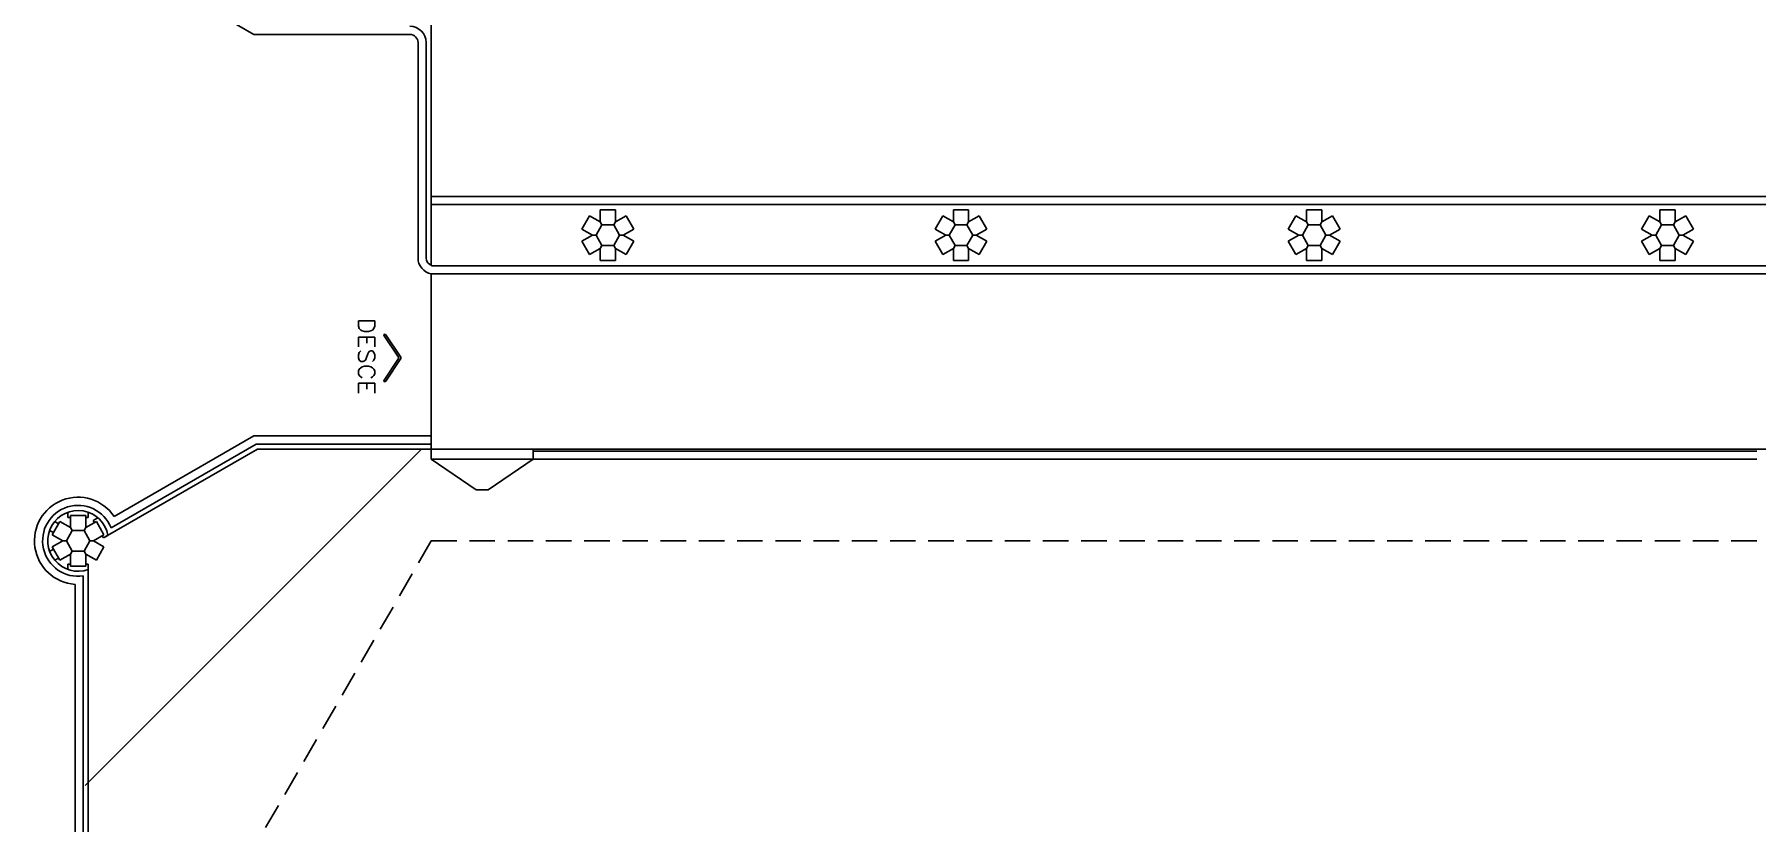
# Model space of a CAD drawing. Header units: millimetres. Extents: x 1887 to 2405, y 1100 to 1335.
# Drawn here: x 2125.87 to 2142.76, y 1153.81 to 1161.55 of the extents above; entities that cross this region are included whole.
import ezdxf

# ---------------------------------------------------------------- set-up
doc = ezdxf.new("R2010")
doc.units = ezdxf.units.MM
doc.linetypes.add('HIDDEN', pattern=[0.375, 0.25, -0.125])
for name, color, linetype in [('AR-CORRIMAO-V1', 2, 'Continuous'), ('AR-ESTC', 3, 'Continuous'), ('AR-ESTMA-C', 3, 'Continuous'), ('AR-ESTMA-V', 1, 'Continuous'), ('AR-PISO-V', 1, 'Continuous'), ('AR-PISO-V1', 1, 'Continuous'), ('AR-PROJ', 1, 'HIDDEN'), ('AR-TXTCONG', 2, 'Continuous')]:
    doc.layers.add(name, color=color, linetype=linetype)
doc.styles.add('S16', font='simplex.shx', dxfattribs={"width": 1.1, "height": 0.16})

# ---------------------------------------------------------------- blocks, each defined once
blk = doc.blocks.new('pilar15')
at = {"layer": 'AR-ESTMA-C'}
for p, q in [((-0.179, 0.19), (-0.254, 0.06)), ((-0.075, 0.13), (-0.179, 0.19)), ((0.075, 0.25), (-0.075, 0.25)), ((-0.075, 0.13), (-0.075, 0.25)), ((0.075, 0.13), (0.075, 0.25)), ((0.075, 0.13), (0.179, 0.19)), ((0.254, 0.06), (0.179, 0.19)), ((-0.15, 0), (-0.254, 0.06)), ((-0.254, -0.06), (-0.15, 0)), ((-0.15, 0), (-0.115, 0)), ((-0.075, 0.13), (-0.058, 0.1)), ((0.075, 0.13), (0.058, 0.1)), ((0.15, 0), (0.115, 0)), ((0.15, 0), (0.254, 0.06)), ((0.15, 0), (0.254, -0.06)), ((-0.179, -0.19), (-0.254, -0.06)), ((-0.075, -0.13), (-0.179, -0.19)), ((-0.075, -0.13), (-0.058, -0.1)), ((-0.075, -0.13), (-0.075, -0.25)), ((0.075, -0.13), (0.058, -0.1)), ((0.075, -0.13), (0.179, -0.19)), ((0.075, -0.13), (0.075, -0.25)), ((0.254, -0.06), (0.179, -0.19)), ((0.075, -0.25), (-0.075, -0.25))]:
    blk.add_line(p, q, dxfattribs=at)
blk.add_lwpolyline([(0.058, 0.1), (-0.058, 0.1), (-0.115, 0), (-0.058, -0.1), (0.058, -0.1), (0.115, 0)], close=True, dxfattribs=at)

msp = doc.modelspace()

# ---------------------------------------------------------------- hatches: boundary and pattern name
at = {"layer": 'AR-TXTCONG'}
h = msp.add_hatch(color=256, dxfattribs=at)
edge = h.paths.add_edge_path()
edge.add_line((2129.315, 1158.601), (2129.462, 1158.379))
edge.add_arc((2129.453, 1158.373), 0.0113, -33.5245, 33.5245, ccw=False)
edge.add_line((2129.462, 1158.366), (2129.315, 1158.144))
edge.add_arc((2129.307, 1158.15), 0.0094, 146.4755, 326.4755, ccw=False)
edge.add_line((2129.299, 1158.155), (2129.44, 1158.366))
edge.add_arc((2129.43, 1158.373), 0.0112, 326.4755, 393.5245)
edge.add_line((2129.44, 1158.379), (2129.299, 1158.59))
edge.add_arc((2129.307, 1158.595), 0.0094, 33.5245, 213.5245, ccw=False)

# ---------------------------------------------------------------- linework, layer by layer
at = {"layer": 'AR-CORRIMAO-V1'}
for p, q in [((2126.653, 1162.338), (2128.022, 1161.548)), ((2128.022, 1161.548), (2129.552, 1161.548)), ((2129.632, 1161.468), (2129.632, 1159.355)), ((2129.712, 1161.468), (2129.712, 1159.355)), ((2129.762, 1159.958), (2155.743, 1159.958)), ((2129.762, 1159.878), (2155.743, 1159.878)), ((2129.77, 1159.278), (2155.743, 1159.278)), ((2129.762, 1159.198), (2155.743, 1159.198)), ((2126.653, 1156.817), (2128.022, 1157.608)), ((2128.022, 1157.608), (2129.762, 1157.608)), ((2126.621, 1156.707), (2128.044, 1157.528)), ((2128.044, 1157.528), (2129.762, 1157.528)), ((2142.762, 1157.458), (2130.762, 1157.458)), ((2142.762, 1157.378), (2130.762, 1157.378)), ((2126.348, 1156.233), (2126.348, 1150.922)), ((2126.268, 1156.151), (2126.268, 1151.005))]:
    msp.add_line(p, q, dxfattribs=at)
for centre, radius, start, end in [((2129.552, 1161.468), 0.16, 0, 90), ((2129.552, 1161.468), 0.08, 0, 90), ((2129.792, 1159.355), 0.16, 180, 259.1931), ((2129.792, 1159.355), 0.08, 180, 254.0143), ((2126.298, 1156.578), 0.428, 34.0326, 265.9822), ((2126.298, 1156.578), 0.348, 21.7629, 278.2554)]:
    msp.add_arc(centre, radius, start, end, dxfattribs=at)
at = {"layer": 'AR-ESTC', "ltscale": 0.25}
for p, q in [((2129.762, 1157.478), (2130.762, 1157.478)), ((2129.762, 1157.378), (2129.762, 1157.478)), ((2129.762, 1157.378), (2130.762, 1157.378)), ((2130.201, 1157.078), (2129.762, 1157.378)), ((2130.762, 1157.378), (2130.319, 1157.078)), ((2130.762, 1157.478), (2130.762, 1157.378)), ((2130.319, 1157.078), (2130.201, 1157.078))]:
    msp.add_line(p, q, dxfattribs=at)
at = {"layer": 'AR-ESTMA-V', "ltscale": 0.25}
for p, q in [((2126.107, 1156.746), (2126.069, 1156.768)), ((2126.198, 1156.808), (2126.198, 1156.859)), ((2126.223, 1156.808), (2126.198, 1156.808)), ((2126.398, 1156.808), (2126.373, 1156.808)), ((2126.398, 1156.808), (2126.398, 1156.859)), ((2126.447, 1156.779), (2126.491, 1156.805)), ((2126.447, 1156.779), (2126.46, 1156.758)), ((2126.057, 1156.659), (2126.018, 1156.681)), ((2126.547, 1156.606), (2126.535, 1156.628)), ((2126.547, 1156.606), (2126.591, 1156.632)), ((2126.057, 1156.496), (2126.018, 1156.474)), ((2126.107, 1156.409), (2126.069, 1156.387)), ((2126.198, 1156.348), (2126.198, 1156.297)), ((2126.223, 1156.348), (2126.198, 1156.348)), ((2126.398, 1156.348), (2126.373, 1156.348)), ((2126.398, 1156.348), (2126.398, 1156.297))]:
    msp.add_line(p, q, dxfattribs=at)
at = {"layer": 'AR-PISO-V'}
msp.add_line((2126.366, 1154.178), (2129.666, 1157.478), dxfattribs=at)
at = {"layer": 'AR-PISO-V1'}
for p, q in [((2129.762, 1161.678), (2129.762, 1159.728)), ((2129.762, 1159.728), (2129.762, 1159.281)), ((2129.762, 1159.198), (2129.762, 1157.478)), ((2128.057, 1157.478), (2126.565, 1156.616)), ((2128.057, 1157.478), (2129.762, 1157.478)), ((2156.862, 1157.478), (2129.762, 1157.478)), ((2126.398, 1150.828), (2126.398, 1156.328))]:
    msp.add_line(p, q, dxfattribs=at)
msp.add_arc((2126.298, 1156.578), 0.298, 10.415, 289.5926, dxfattribs=at)
at = {"layer": 'AR-PROJ'}
for q in [(2128.03, 1153.578), (2157.475, 1156.578)]:
    msp.add_line((2129.762, 1156.578), q, dxfattribs=at)
at = {"layer": 'AR-TXTCONG'}
msp.add_lwpolyline([(2129.315, 1158.601), (2129.462, 1158.379, -0.301199), (2129.462, 1158.366), (2129.315, 1158.144, -1), (2129.299, 1158.155), (2129.44, 1158.366, 0.301199), (2129.44, 1158.379), (2129.299, 1158.59, -1)], format="xyb", close=True, dxfattribs=at)

# ---------------------------------------------------------------- block references
at = {"layer": 'AR-ESTMA-C', "ltscale": 0.25}
for p in [(2131.494, 1159.578), (2134.958, 1159.578), (2138.422, 1159.578), (2141.887, 1159.578), (2126.298, 1156.578)]:
    msp.add_blockref('pilar15', p, dxfattribs=at)

# ---------------------------------------------------------------- texts
at = {"layer": 'AR-TXTCONG', "style": 'S16', "width": 1.1}
msp.add_text('DESCE', height=0.16, rotation=270, dxfattribs=at).set_placement((2129.047, 1158.767))

doc.saveas('drawing.dxf')
